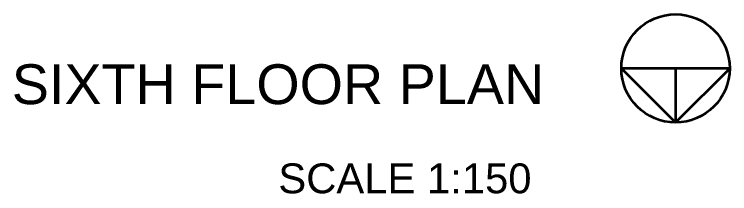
# Model space of a CAD drawing. Header units: millimetres. Extents: x 3079 to 579737, y 1565 to 1161826.
# Drawn here: x 237698 to 255635, y 175359 to 179864 of the extents above; entities that cross this region are included whole.
import ezdxf

# ---------------------------------------------------------------- set-up
doc = ezdxf.new("R2010")
doc.units = ezdxf.units.MM
doc.layers.add('1', color=7, linetype='Continuous', lineweight=35)
doc.layers.add('IG-Area', color=250, linetype='Continuous', lineweight=30)
doc.styles.get("Standard").update_dxf_attribs({"font": 'arial.ttf'})

msp = doc.modelspace()

# ---------------------------------------------------------------- linework, layer by layer
at = {"layer": '1'}
for p, q in [((254277, 177148), (252919, 178506)), ((255635, 178506), (252919, 178506)), ((254277, 178506), (254277, 177148)), ((255635, 178506), (254277, 177148))]:
    msp.add_line(p, q, dxfattribs=at)
msp.add_circle((254277, 178506), 1358, dxfattribs=at)

# ---------------------------------------------------------------- texts
at = {"layer": 'IG-Area', "attachment_point": 1}
for s, insert, char_height in [('SIXTH FLOOR PLAN', (237634, 178608), 1000), ('SCALE 1:150', (244318, 176119), 750)]:
    msp.add_mtext_dynamic_manual_height_columns(s, width=38356.19, gutter_width=12.5, heights=[0], dxfattribs=dict(at, insert=insert, char_height=char_height))

doc.saveas('drawing.dxf')
